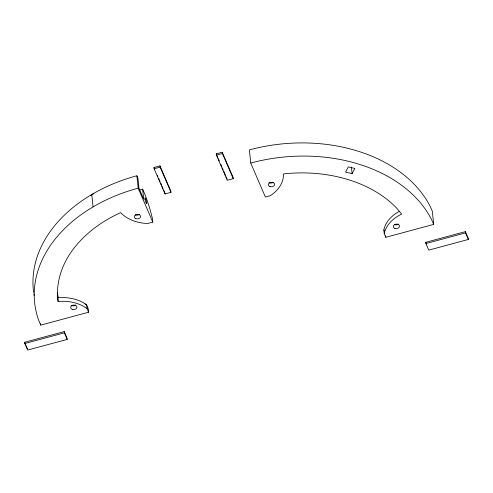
<?xml version="1.0" encoding="UTF-8"?>
<svg xmlns="http://www.w3.org/2000/svg" width="493" height="493" viewBox="0 0 493 493"><rect width="100%" height="100%" fill="white"/><g stroke="black" fill="none" stroke-linecap="round" stroke-linejoin="round"><path stroke-width="0.74" d="M352.107 173.635L354.855 168.433L348.311 166.905L345.568 172.112L352.107 173.635L351.429 167.022M90.755 195.616L91.778 194.489L93.88 193.718M384.25 233.676A35.958 25.821 -5.9 0 1 401.672 214.098L397.432 208.983A123.749 88.869 -5.9 0 0 285.835 173.659L283.487 173.961A37.351 26.825 -5.9 0 1 270.509 195.616L265.376 196.997L250.752 163.084L252.33 162.622A147.062 105.613 -5.9 0 1 431.418 219.305L433.692 224.389L385.816 237.299L384.25 233.676L383.868 229.948A35.958 25.821 -5.9 0 1 399.016 211.528M154.001 167.515L159.997 165.894L170.855 191.081L170.985 192.319L164.989 193.94L154.13 168.754L154.001 167.515L154.605 168.914M154.13 168.754L160.126 167.139L159.997 165.894M216.261 153.853L222.257 152.238L233.115 177.418L233.244 178.663L227.248 180.278L216.39 155.098L216.261 153.853L217.77 157.353M216.39 155.098L222.386 153.477L222.257 152.238M152.799 222.121L147.666 223.502A37.351 26.825 -5.9 0 1 120.668 212.637C100.855 221.56 82.707 235.062 70.388 253.162A123.749 88.869 -5.9 0 0 57.508 295.418L58.106 301.513A35.958 25.821 -5.9 0 1 87.021 308.593L88.586 312.223L40.709 325.133L38.577 320.006A147.062 105.613 -5.9 0 1 136.579 188.603L138.182 188.209L152.799 222.121L152.417 218.393L150.451 210.967A32.513 4.973 74.9 0 0 143.697 191.567L142.656 189.152L139.149 190.076M24.65 342.271L64.238 331.592L67.066 338.155L67.196 339.4L27.608 350.073L24.779 343.51L24.65 342.271L25.5 344.237M24.779 343.51L64.367 332.837L64.238 331.592M425.804 242.316L465.392 231.636L468.221 238.199L468.35 239.444L428.762 250.117L425.934 243.554L425.804 242.316L426.655 244.281M425.934 243.554L465.521 232.881L465.392 231.636M143.069 191.734L143.697 191.567M142.656 189.152L143.685 199.086L138.964 188.141L137.941 178.207L136.894 175.791L135.298 176.186A147.062 105.613 -5.9 0 0 33.641 292.491M84.932 303.934L86.632 304.871L88.198 308.501L88.586 312.223M465.521 232.881L468.35 239.444M383.868 229.948L384.386 231.162M222.386 153.477L233.244 178.663M218.368 158.752L219.274 160.847M220.784 164.348L221.69 166.449M222.294 167.848L223.2 169.943M223.797 171.342L225.609 175.539M226.213 176.938L227.119 179.039M160.126 167.139L170.985 192.319M157.322 175.206L157.92 176.605M158.826 178.706L160.034 181.504M160.638 182.903L161.544 185.004M162.148 186.403L163.047 188.499M163.651 189.897L164.557 191.999M64.367 332.837L67.196 339.4M26.067 345.55L27.479 348.834M433.692 224.389L432.33 211.232L430.056 206.142A147.062 105.613 -5.9 0 0 250.968 149.465L249.396 149.927L250.752 163.084M385.662 235.814L385.816 237.299M164.859 192.695L164.989 193.94M136.894 175.791L138.182 188.209M91.778 194.489L93.06 206.906M87.021 308.593L86.632 304.871A35.958 25.821 -5.9 0 0 57.724 297.79L58.106 301.513M40.562 323.673L40.709 325.133M398.282 224.062A3.137 2.255 -5.9 0 1 394.523 224.697M273.375 182.262A3.137 2.255 -5.9 0 1 268.95 182.589M34.097 295.412A147.062 105.613 -5.9 0 1 33.857 293.951M58.445 297.864A123.749 88.869 -5.9 0 1 57.317 292.959M75.645 305.056A3.137 2.255 -5.9 0 1 71.214 305.303M139.525 214.178A3.137 2.255 -5.9 0 1 135.137 214.812M394.905 228.419A3.137 2.255 -5.9 0 0 399.509 226.121A3.137 2.255 -5.9 0 0 394.72 224.518A3.137 2.255 -5.9 0 0 394.905 228.419M269.998 186.625A3.137 2.255 -5.9 0 0 274.601 184.32A3.137 2.255 -5.9 0 0 269.819 182.718A3.137 2.255 -5.9 0 0 269.998 186.625M145.016 199.295A3.137 0.481 74.9 0 0 146.643 203.812A3.137 0.481 74.9 0 0 145.854 199.227A3.137 0.481 74.9 0 0 145.016 199.295M135.526 218.541A3.137 2.255 -5.9 0 0 140.53 216.791A3.137 2.255 -5.9 0 0 136.228 214.621A3.137 2.255 -5.9 0 0 135.526 218.541M72.255 309.351A3.137 2.255 -5.9 0 0 76.926 307.133A3.137 2.255 -5.9 0 0 72.212 305.438A3.137 2.255 -5.9 0 0 72.255 309.351"/></g></svg>
